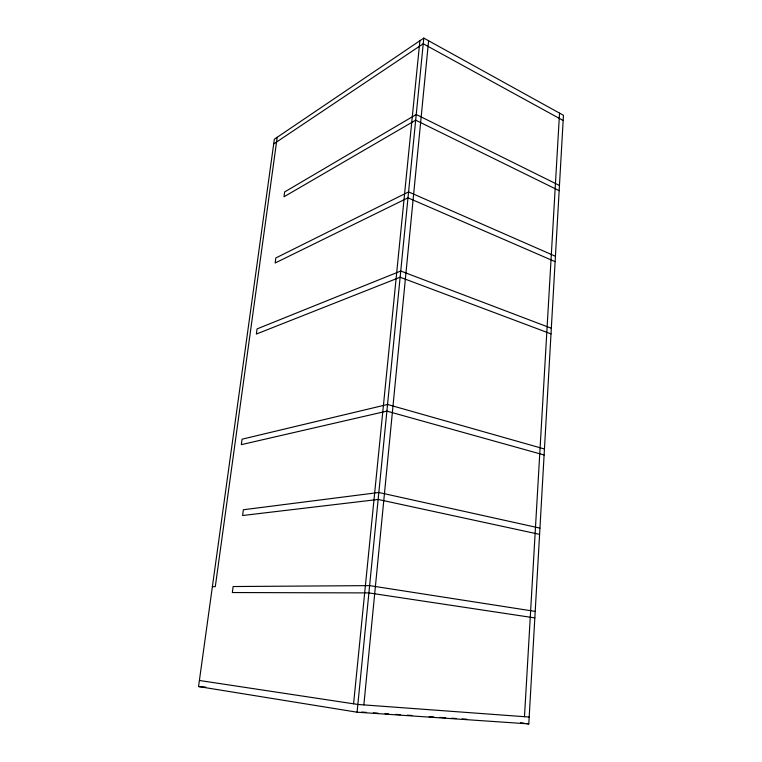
<?xml version="1.0" encoding="UTF-8"?>
<svg xmlns="http://www.w3.org/2000/svg" width="762" height="762" viewBox="0 0 762 762"><rect width="100%" height="100%" fill="white"/><g stroke="black" fill="none" stroke-linecap="round" stroke-linejoin="round"><path stroke-width="1.14" d="M524.485 716.699L559.537 113.128M528.799 723.9L563.451 115.291L423.796 38.1L274.349 139.208L198.549 686.552L357.092 712.203L528.799 723.9L526.447 723.557M363.855 704.898L428.596 40.748M353.578 703.812L419.9 40.738M357.092 712.203L423.796 38.1M277.197 137.284L215.294 586.664L212.379 586.683M273.691 143.961L423.243 43.758L563.147 120.491M361.664 712.051L366.341 712.375M373.351 712.851L378.028 713.175M385.039 713.651L388.544 713.889M395.554 714.365L400.221 714.689M407.232 715.166L411.909 715.489M429.111 716.671L433.835 716.994M439.75 717.394L445.656 717.794M451.561 718.204L456.295 718.528M462.201 718.928L466.925 719.252M529.19 717.042L357.864 704.459L199.396 680.476M198.549 686.552L205.654 687.105M520.57 722.709L524.094 723.224M534.838 617.915L368.894 592.912L232.334 592.541L233.134 586.54L369.618 585.616L535.21 611.4M539.591 534.372L378.142 499.453L242.592 515.512L243.364 509.749L378.838 492.49L539.944 528.123M544.106 454.99L386.886 411.118L241.325 444.646L242.068 439.188L387.544 404.47L544.449 448.989M551.002 333.88L400.136 277.216L256.375 334.042L257.07 328.898L400.755 271.024L551.326 328.26M555.117 261.652L407.994 197.834L275.158 262.995L275.825 257.956L408.575 191.91L555.422 256.251M559.156 190.662L415.681 120.167L283.997 196.786L284.645 191.938L416.243 114.5L559.451 185.461"/></g></svg>
